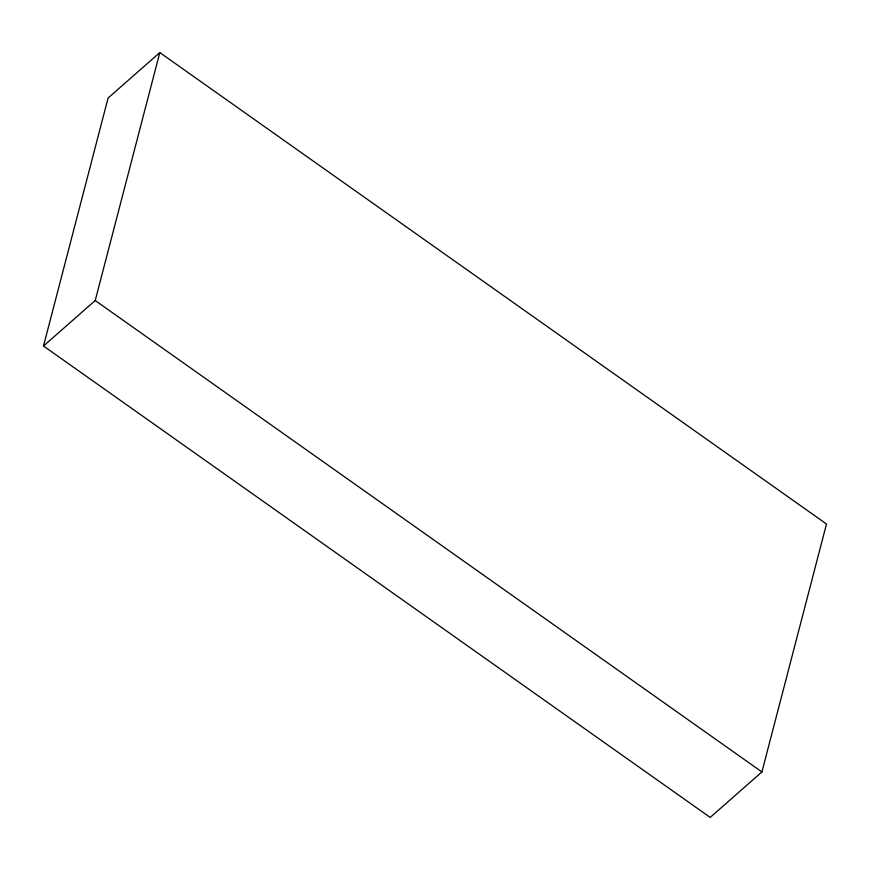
<?xml version="1.0" encoding="UTF-8"?>
<svg xmlns="http://www.w3.org/2000/svg" width="870" height="870" viewBox="0 0 870 870"><rect width="100%" height="100%" fill="white"/><g stroke="black" fill="none" stroke-linecap="round" stroke-linejoin="round"><path stroke-width="1.3" d="M43.5 345.999L108.087 98.049L159.808 52.581L826.5 524.001L761.913 771.951L710.192 817.419L43.5 345.999L95.221 300.531L159.808 52.581M95.221 300.531L761.913 771.951"/></g></svg>
